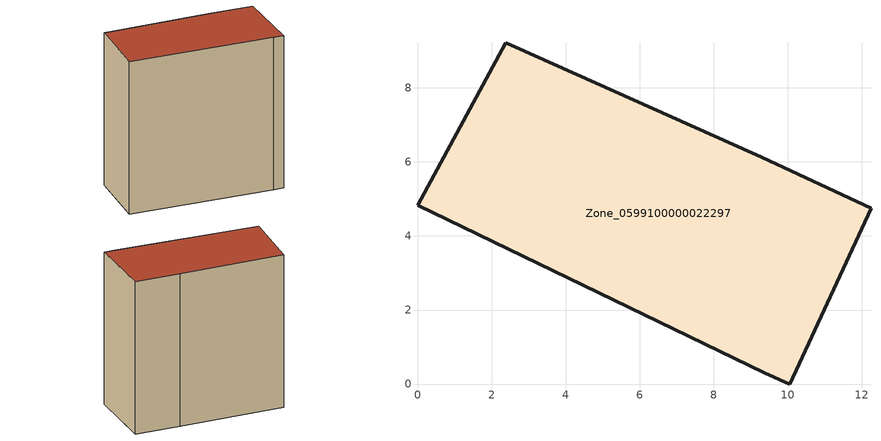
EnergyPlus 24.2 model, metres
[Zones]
Zone_0599100000022297
 floor ground (C_G): 9.37,0.3 0,4.83 2.39,9.21 9.29,6.13 12.24,4.75 10.04,0 z0
 wall outside (C_F): 0,4.83 9.37,0.3 10.04,0 12.24,4.75 9.29,6.13 2.39,9.21 0,4.83 z0:11.1
 roof outside (C_R): 10.04,0 12.24,4.75 9.29,6.13 2.39,9.21 0,4.83 9.37,0.3 z11.1
[BUILDING]
Pand.0599100000022297: North Axis=0; Terrain=City; Loads Convergence Tolerance Value=0.04; Temperature Convergence Tolerance Value=0.4; Solar Distribution=FullExterior; Maximum Number of Warmup Days=25; Minimum Number of Warmup Days=1
[Site:Location]
Rotterdam.The.Hague.AP_ZH_NLD Design_Conditions: Latitude=51.96; Longitude=4.45; Time Zone=1; Elevation=-4.5
[SITE:GROUNDTEMPERATURE:BUILDINGSURFACE]
18, 18, 18, 18, 18, 18, 18, 18, 18, 18, 18, 18
[MATERIAL] Thermal Absorptance=0.9; Solar Absorptance=0.7; Visible Absorptance=0.7
Name | Roughness | Thickness | Conductivity | Density | Specific Heat
G.TI.1946 | MediumSmooth | 0.15 | 1 | 540 | 1210
F.TI.1946 | Rough | 0.3 | 0.857143 | 1920 | 840
R.TI.1946 | MediumRough | 0.2 | 0.1 | 1500 | 1000
[CONSTRUCTION]
C_G: G.TI.1946
C_F: F.TI.1946
C_R: R.TI.1946
[ZONE]
Zone_0599100000022297: Type=1; Multiplier=1; Ceiling Height=Autocalculate; Volume=Autocalculate; Floor Area=autocalculate; Part of Total Floor Area=Yes
[ZONEINFILTRATION:DESIGNFLOWRATE]
Infil_Zone_0599100000022297: Zone or ZoneList or Space or SpaceList=Zone_0599100000022297; Schedule=AlwaysOn; Design Flow Rate Calculation Method=Flow/Area; Flow Rate per Floor Area=0.003; Constant Term Coefficient=1; Temperature Term Coefficient=0; Velocity Term Coefficient=0; Velocity Squared Term Coefficient=0
[HVACTEMPLATE:ZONE:IDEALLOADSAIRSYSTEM]
Zone_0599100000022297: Maximum Heating Supply Air Temperature=50; Minimum Cooling Supply Air Temperature=13; Maximum Heating Supply Air Humidity Ratio=0.0156; Minimum Cooling Supply Air Humidity Ratio=0.0077; Heating Limit=NoLimit; Cooling Limit=NoLimit; Dehumidification Control Type=ConstantSensibleHeatRatio; Cooling Sensible Heat Ratio=0.7; Dehumidification Setpoint=60; Humidification Control Type=None; Humidification Setpoint=30; Outdoor Air Method=None; Outdoor Air Flow Rate per Person=0.00944; Outdoor Air Flow Rate per Zone Floor Area=0; Outdoor Air Flow Rate per Zone=0; Demand Controlled Ventilation Type=None; Outdoor Air Economizer Type=NoEconomizer; Heat Recovery Type=None; Sensible Heat Recovery Effectiveness=0.7; Latent Heat Recovery Effectiveness=0.65
[ZONECONTROL:THERMOSTAT]
ThermostatControl_Zone_0599100000022297: Zone or ZoneList=Zone_0599100000022297; Control Type Schedule=DualSetpointControlType; Control 1=Thermostat_Zone_0599100000022297; Temperature Difference Between Cutout And Setpoint=0
[THERMOSTATSETPOINT:DUALSETPOINT]
Thermostat_Zone_0599100000022297: Heating Setpoint Temperature Schedule=HeatingSetpoint_Zone_0599100000022297; Cooling Setpoint Temperature Schedule=CoolingSetpoint_Zone_0599100000022297
[SCHEDULE:COMPACT]
HeatingSetpoint_Zone_0599100000022297: Through: 12/31, For: AllDays, Until: 24:00, 21
CoolingSetpoint_Zone_0599100000022297: Through: 12/31, For: AllDays, Until: 24:00, 24
DualSetpointControlType: Through: 12/31, For: AllDays, Until: 24:00, 4
AlwaysOn: Through: 12/31, For: AllDays, Until: 24:00, 1
